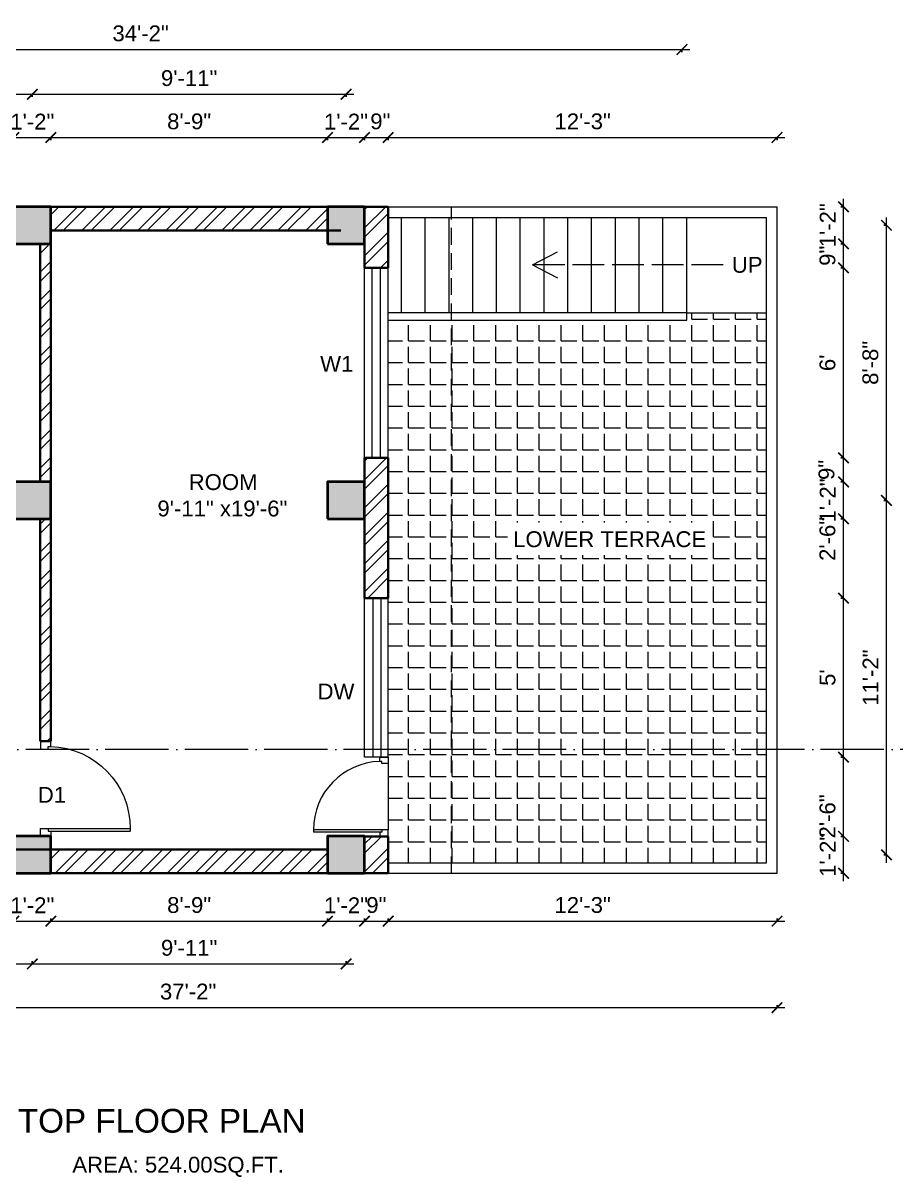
# Model space of a CAD drawing. Header units: inches. Extents: x 122663 to 154153, y 34228 to 39758.
# Drawn here: x 124684.6 to 125015.1, y 37124.7 to 37561.8 of the extents above; entities that cross this region are included whole.
import ezdxf

# ---------------------------------------------------------------- set-up
doc = ezdxf.new("R2010")
doc.units = ezdxf.units.IN
doc.header["$MEASUREMENT"] = 0
doc.header["$PDMODE"] = 35
for name, pattern in [('ACAD_ISO02W100', [15, 12, -3]), ('ACAD_ISO04W100', [30, 24, -3, 0, -3]), ('DASHED', [19.05, 12.7, -6.35])]:
    doc.linetypes.add(name, pattern=pattern)
for name, color, linetype, lineweight in [('Column', 181, 'Continuous', 40), ('Dimension', 130, 'Continuous', 9), ('Hatch', 9, 'Continuous', 9), ('Hidden', 254, 'ACAD_ISO02W100', 15), ('SECTION', 7, 'ACAD_ISO04W100', 18), ('Stairs', 61, 'Continuous', 18), ('TEXT', 255, 'Continuous', 35), ('Walls', 11, 'Continuous', 35), ('Windows', 151, 'Continuous', 15)]:
    doc.layers.add(name, color=color, linetype=linetype, lineweight=lineweight)
doc.styles.get("Standard").update_dxf_attribs({"font": 'arial.ttf'})
doc.dimstyles.get("Standard").update_dxf_attribs({"dimtxt": 6, "dimasz": 4, "dimexe": 0, "dimexo": 6, "dimgap": 3, "dimtad": 1, "dimdec": 0, "dimzin": 0, "dimdsep": 46, "dimlunit": 4, "dimtxsty": 'Standard', "dimblk": 'ARCHTICK', "dimcen": 0.09, "dimdle": 3, "dimclrd": 256, "dimadec": 0, "dimazin": 0, "dimtfac": 1, "dimtdec": 0, "dimtofl": 0, "dimtmove": 0, "dimatfit": 3, "dimfxl": 1, "dimfxlon": 1, "dimtolj": 1, "dimtzin": 0, "dimlwd": -1, "dimarcsym": 0})

# ---------------------------------------------------------------- blocks, each defined once
blk = doc.blocks.new('colm')
at = {"layer": 'Hatch'}
h = blk.add_hatch(color=256, dxfattribs=at)
h.dxf.hatch_style = 1
h.paths.add_polyline_path([(66705.71, 8319.73), (66705.71, 8307.73), (66717.71, 8307.73), (66717.71, 8319.73)])
at = {"layer": 'Column'}
blk.add_lwpolyline([(66705.71, 8307.73), (66717.71, 8307.73), (66717.71, 8319.73), (66705.71, 8319.73)], close=True, dxfattribs=at)
blk = doc.blocks.new('_ArchTick')
at = {"color": 0, "linetype": 'ByBlock', "const_width": 0.15}
blk.add_lwpolyline([(-0.5, -0.5), (0.5, 0.5)], dxfattribs=at)
blk = doc.blocks.new('*D1335')
at = {"layer": 'Defpoints', "color": 0, "transparency": 16777216}
for p in [(124681.14, 37239.7), (124695.14, 37239.7), (124695.14, 37221.58)]:
    blk.add_point(p, dxfattribs=at)
at = {"layer": 'Dimension', "transparency": 16777216}
blk.add_line((124678.14, 37221.58), (124698.14, 37221.58), dxfattribs=at)
at = {"layer": 'Dimension', "color": 0, "lineweight": -2, "transparency": 16777216}
for p, q in [((124681.14, 37222.58), (124681.14, 37221.58)), ((124695.14, 37222.58), (124695.14, 37221.58))]:
    blk.add_line(p, q, dxfattribs=at)
at = {"layer": 'Dimension', "transparency": 16777216, "xscale": 4, "yscale": 4, "zscale": 4, "rotation": 180}
blk.add_blockref('_ArchTick', (124681.14, 37221.58), dxfattribs=at)
at = {"layer": 'Dimension', "transparency": 16777216, "xscale": 4, "yscale": 4, "zscale": 4}
blk.add_blockref('_ArchTick', (124695.14, 37221.58), dxfattribs=at)
at = {"layer": 'Dimension', "color": 0, "lineweight": -2, "transparency": 16777216, "insert": (124688.14, 37227.59), "char_height": 6, "attachment_point": 5}
blk.add_mtext('\\A1;1\'-2"', dxfattribs=at)
blk = doc.blocks.new('*D1336')
at = {"layer": 'Defpoints', "color": 0, "transparency": 16777216}
for p in [(124695.14, 37239.7), (124799.92, 37239.7), (124799.92, 37221.58)]:
    blk.add_point(p, dxfattribs=at)
at = {"layer": 'Dimension', "transparency": 16777216}
blk.add_line((124692.14, 37221.58), (124802.92, 37221.58), dxfattribs=at)
at = {"layer": 'Dimension', "color": 0, "lineweight": -2, "transparency": 16777216}
for p, q in [((124695.14, 37222.58), (124695.14, 37221.58)), ((124799.92, 37222.58), (124799.92, 37221.58))]:
    blk.add_line(p, q, dxfattribs=at)
at = {"layer": 'Dimension', "transparency": 16777216, "xscale": 4, "yscale": 4, "zscale": 4, "rotation": 180}
blk.add_blockref('_ArchTick', (124695.14, 37221.58), dxfattribs=at)
at = {"layer": 'Dimension', "transparency": 16777216, "xscale": 4, "yscale": 4, "zscale": 4}
blk.add_blockref('_ArchTick', (124799.92, 37221.58), dxfattribs=at)
at = {"layer": 'Dimension', "color": 0, "lineweight": -2, "transparency": 16777216, "insert": (124747.53, 37227.64), "char_height": 6, "attachment_point": 5}
blk.add_mtext('\\A1;8\'-9"', dxfattribs=at)
blk = doc.blocks.new('*D1337')
at = {"layer": 'Defpoints', "color": 0, "transparency": 16777216}
for p in [(124799.92, 37239.7), (124813.92, 37239.7), (124813.92, 37221.58)]:
    blk.add_point(p, dxfattribs=at)
at = {"layer": 'Dimension', "transparency": 16777216}
blk.add_line((124796.92, 37221.58), (124816.92, 37221.58), dxfattribs=at)
at = {"layer": 'Dimension', "color": 0, "lineweight": -2, "transparency": 16777216}
for p, q in [((124799.92, 37222.58), (124799.92, 37221.58)), ((124813.92, 37222.58), (124813.92, 37221.58))]:
    blk.add_line(p, q, dxfattribs=at)
at = {"layer": 'Dimension', "transparency": 16777216, "xscale": 4, "yscale": 4, "zscale": 4, "rotation": 180}
blk.add_blockref('_ArchTick', (124799.92, 37221.58), dxfattribs=at)
at = {"layer": 'Dimension', "transparency": 16777216, "xscale": 4, "yscale": 4, "zscale": 4}
blk.add_blockref('_ArchTick', (124813.92, 37221.58), dxfattribs=at)
at = {"layer": 'Dimension', "color": 0, "lineweight": -2, "transparency": 16777216, "insert": (124806.92, 37227.59), "char_height": 6, "attachment_point": 5}
blk.add_mtext('\\A1;1\'-2"', dxfattribs=at)
blk = doc.blocks.new('*D1338')
at = {"layer": 'Defpoints', "color": 0, "transparency": 16777216}
for p in [(124531.14, 37239.7), (124688.14, 37239.7), (124688.14, 37205.38)]:
    blk.add_point(p, dxfattribs=at)
at = {"layer": 'Dimension', "transparency": 16777216}
blk.add_line((124528.14, 37205.38), (124691.14, 37205.38), dxfattribs=at)
at = {"layer": 'Dimension', "color": 0, "lineweight": -2, "transparency": 16777216}
for p, q in [((124531.14, 37206.38), (124531.14, 37205.38)), ((124688.14, 37206.38), (124688.14, 37205.38))]:
    blk.add_line(p, q, dxfattribs=at)
at = {"layer": 'Dimension', "transparency": 16777216, "xscale": 4, "yscale": 4, "zscale": 4, "rotation": 180}
blk.add_blockref('_ArchTick', (124531.14, 37205.38), dxfattribs=at)
at = {"layer": 'Dimension', "transparency": 16777216, "xscale": 4, "yscale": 4, "zscale": 4}
blk.add_blockref('_ArchTick', (124688.14, 37205.38), dxfattribs=at)
at = {"layer": 'Dimension', "color": 0, "lineweight": -2, "transparency": 16777216, "insert": (124609.64, 37211.44), "char_height": 6, "attachment_point": 5}
blk.add_mtext('\\A1;13\'-1"', dxfattribs=at)
blk = doc.blocks.new('*D1339')
at = {"layer": 'Defpoints', "color": 0, "transparency": 16777216}
for p in [(124688.14, 37239.7), (124806.92, 37239.7), (124806.92, 37205.38)]:
    blk.add_point(p, dxfattribs=at)
at = {"layer": 'Dimension', "transparency": 16777216}
blk.add_line((124685.14, 37205.38), (124809.92, 37205.38), dxfattribs=at)
at = {"layer": 'Dimension', "color": 0, "lineweight": -2, "transparency": 16777216}
for p, q in [((124688.14, 37206.38), (124688.14, 37205.38)), ((124806.92, 37206.38), (124806.92, 37205.38))]:
    blk.add_line(p, q, dxfattribs=at)
at = {"layer": 'Dimension', "transparency": 16777216, "xscale": 4, "yscale": 4, "zscale": 4, "rotation": 180}
blk.add_blockref('_ArchTick', (124688.14, 37205.38), dxfattribs=at)
at = {"layer": 'Dimension', "transparency": 16777216, "xscale": 4, "yscale": 4, "zscale": 4}
blk.add_blockref('_ArchTick', (124806.92, 37205.38), dxfattribs=at)
at = {"layer": 'Dimension', "color": 0, "lineweight": -2, "transparency": 16777216, "insert": (124747.53, 37211.44), "char_height": 6, "attachment_point": 5}
blk.add_mtext('\\A1;9\'-11"', dxfattribs=at)
blk = doc.blocks.new('*D1166')
at = {"layer": 'Defpoints', "color": 0, "transparency": 16777216}
for p in [(124524.14, 37239.7), (124970.14, 37239.7), (124970.14, 37188.8)]:
    blk.add_point(p, dxfattribs=at)
at = {"layer": 'Dimension', "color": 0, "lineweight": -2, "transparency": 16777216}
for p, q in [((124524.14, 37189.8), (124524.14, 37188.8)), ((124970.14, 37189.8), (124970.14, 37188.8))]:
    blk.add_line(p, q, dxfattribs=at)
at = {"layer": 'Dimension', "transparency": 16777216}
blk.add_line((124521.14, 37188.8), (124973.14, 37188.8), dxfattribs=at)
at = {"layer": 'Dimension', "transparency": 16777216, "xscale": 4, "yscale": 4, "zscale": 4, "rotation": 180}
blk.add_blockref('_ArchTick', (124524.14, 37188.8), dxfattribs=at)
at = {"layer": 'Dimension', "transparency": 16777216, "xscale": 4, "yscale": 4, "zscale": 4}
blk.add_blockref('_ArchTick', (124970.14, 37188.8), dxfattribs=at)
at = {"layer": 'Dimension', "color": 0, "lineweight": -2, "transparency": 16777216, "insert": (124747.14, 37194.86), "char_height": 6, "attachment_point": 5}
blk.add_mtext('\\A1;37\'-2"', dxfattribs=at)
blk = doc.blocks.new('*D1167')
at = {"layer": 'Defpoints', "color": 0, "transparency": 16777216}
for p in [(124822.92, 37253.7), (124995.31, 37253.7), (124822.92, 37239.7)]:
    blk.add_point(p, dxfattribs=at)
at = {"layer": 'Dimension', "transparency": 16777216}
blk.add_line((124995.31, 37236.7), (124995.31, 37256.7), dxfattribs=at)
at = {"layer": 'Dimension', "color": 0, "lineweight": -2, "transparency": 16777216}
for p, q in [((124994.31, 37253.7), (124995.31, 37253.7)), ((124994.31, 37239.7), (124995.31, 37239.7))]:
    blk.add_line(p, q, dxfattribs=at)
at = {"layer": 'Dimension', "transparency": 16777216, "xscale": 4, "yscale": 4, "zscale": 4}
for p, rotation in [((124995.31, 37253.7), 90), ((124995.31, 37239.7), 270)]:
    blk.add_blockref('_ArchTick', p, dxfattribs=dict(at, rotation=rotation))
at = {"layer": 'Dimension', "color": 0, "lineweight": -2, "transparency": 16777216, "insert": (124989.3, 37246.7), "char_height": 6, "attachment_point": 5, "rotation": 90}
blk.add_mtext('\\A1;1\'-2"', dxfattribs=at)
blk = doc.blocks.new('*D1168')
at = {"layer": 'Defpoints', "color": 0, "transparency": 16777216}
for p in [(124822.92, 37283.7), (124995.31, 37283.7), (124822.92, 37253.7)]:
    blk.add_point(p, dxfattribs=at)
at = {"layer": 'Dimension', "transparency": 16777216}
blk.add_line((124995.31, 37250.7), (124995.31, 37286.7), dxfattribs=at)
at = {"layer": 'Dimension', "color": 0, "lineweight": -2, "transparency": 16777216}
for p, q in [((124994.31, 37283.7), (124995.31, 37283.7)), ((124994.31, 37253.7), (124995.31, 37253.7))]:
    blk.add_line(p, q, dxfattribs=at)
at = {"layer": 'Dimension', "transparency": 16777216, "xscale": 4, "yscale": 4, "zscale": 4}
for p, rotation in [((124995.31, 37283.7), 90), ((124995.31, 37253.7), 270)]:
    blk.add_blockref('_ArchTick', p, dxfattribs=dict(at, rotation=rotation))
at = {"layer": 'Dimension', "color": 0, "lineweight": -2, "transparency": 16777216, "insert": (124989.25, 37261.26), "char_height": 6, "attachment_point": 5, "rotation": 90}
blk.add_mtext('\\A1;2\'-6"', dxfattribs=at)
blk = doc.blocks.new('*D1169')
at = {"layer": 'Defpoints', "color": 0, "transparency": 16777216}
for p in [(124822.92, 37343.95), (124995.31, 37343.95), (124822.92, 37283.7)]:
    blk.add_point(p, dxfattribs=at)
at = {"layer": 'Dimension', "transparency": 16777216}
blk.add_line((124995.31, 37280.7), (124995.31, 37346.95), dxfattribs=at)
at = {"layer": 'Dimension', "color": 0, "lineweight": -2, "transparency": 16777216}
for p, q in [((124994.31, 37343.95), (124995.31, 37343.95)), ((124994.31, 37283.7), (124995.31, 37283.7))]:
    blk.add_line(p, q, dxfattribs=at)
at = {"layer": 'Dimension', "transparency": 16777216, "xscale": 4, "yscale": 4, "zscale": 4}
for p, rotation in [((124995.31, 37343.95), 90), ((124995.31, 37283.7), 270)]:
    blk.add_blockref('_ArchTick', p, dxfattribs=dict(at, rotation=rotation))
at = {"layer": 'Dimension', "color": 0, "lineweight": -2, "transparency": 16777216, "insert": (124989.26, 37313.82), "char_height": 6, "attachment_point": 5, "rotation": 90}
blk.add_mtext("\\A1;5'", dxfattribs=at)
blk = doc.blocks.new('*D1170')
at = {"layer": 'Defpoints', "color": 0, "transparency": 16777216}
for p in [(124813.92, 37373.95), (124995.31, 37373.95), (124822.92, 37343.95)]:
    blk.add_point(p, dxfattribs=at)
at = {"layer": 'Dimension', "transparency": 16777216}
blk.add_line((124995.31, 37340.95), (124995.31, 37376.95), dxfattribs=at)
at = {"layer": 'Dimension', "color": 0, "lineweight": -2, "transparency": 16777216}
for p, q in [((124994.31, 37373.95), (124995.31, 37373.95)), ((124994.31, 37343.95), (124995.31, 37343.95))]:
    blk.add_line(p, q, dxfattribs=at)
at = {"layer": 'Dimension', "transparency": 16777216, "xscale": 4, "yscale": 4, "zscale": 4}
for p, rotation in [((124995.31, 37373.95), 90), ((124995.31, 37343.95), 270)]:
    blk.add_blockref('_ArchTick', p, dxfattribs=dict(at, rotation=rotation))
at = {"layer": 'Dimension', "color": 0, "lineweight": -2, "transparency": 16777216, "insert": (124989.25, 37366.38), "char_height": 6, "attachment_point": 5, "rotation": 90}
blk.add_mtext('\\A1;2\'-6"', dxfattribs=at)
blk = doc.blocks.new('*D1171')
at = {"layer": 'Defpoints', "color": 0, "transparency": 16777216}
for p in [(124813.92, 37387.95), (124995.31, 37387.95), (124813.92, 37373.95)]:
    blk.add_point(p, dxfattribs=at)
at = {"layer": 'Dimension', "transparency": 16777216}
blk.add_line((124995.31, 37370.95), (124995.31, 37390.95), dxfattribs=at)
at = {"layer": 'Dimension', "color": 0, "lineweight": -2, "transparency": 16777216}
for p, q in [((124994.31, 37387.95), (124995.31, 37387.95)), ((124994.31, 37373.95), (124995.31, 37373.95))]:
    blk.add_line(p, q, dxfattribs=at)
at = {"layer": 'Dimension', "transparency": 16777216, "xscale": 4, "yscale": 4, "zscale": 4}
for p, rotation in [((124995.31, 37387.95), 90), ((124995.31, 37373.95), 270)]:
    blk.add_blockref('_ArchTick', p, dxfattribs=dict(at, rotation=rotation))
at = {"layer": 'Dimension', "color": 0, "lineweight": -2, "transparency": 16777216, "insert": (124989.3, 37380.95), "char_height": 6, "attachment_point": 5, "rotation": 90}
blk.add_mtext('\\A1;1\'-2"', dxfattribs=at)
blk = doc.blocks.new('*D1172')
at = {"layer": 'Defpoints', "color": 0, "transparency": 16777216}
for p in [(124813.92, 37380.95), (125011.57, 37380.95), (124813.92, 37246.7)]:
    blk.add_point(p, dxfattribs=at)
at = {"layer": 'Dimension', "transparency": 16777216}
blk.add_line((125011.57, 37243.7), (125011.57, 37383.95), dxfattribs=at)
at = {"layer": 'Dimension', "color": 0, "lineweight": -2, "transparency": 16777216}
for p, q in [((125010.57, 37380.95), (125011.57, 37380.95)), ((125010.57, 37246.7), (125011.57, 37246.7))]:
    blk.add_line(p, q, dxfattribs=at)
at = {"layer": 'Dimension', "transparency": 16777216, "xscale": 4, "yscale": 4, "zscale": 4}
for p, rotation in [((125011.57, 37380.95), 90), ((125011.57, 37246.7), 270)]:
    blk.add_blockref('_ArchTick', p, dxfattribs=dict(at, rotation=rotation))
at = {"layer": 'Dimension', "color": 0, "lineweight": -2, "transparency": 16777216, "insert": (125005.55, 37313.82), "char_height": 6, "attachment_point": 5, "rotation": 90}
blk.add_mtext('\\A1;11\'-2"', dxfattribs=at)
blk = doc.blocks.new('*D1173')
at = {"layer": 'Defpoints', "color": 0, "transparency": 16777216}
for p in [(124813.92, 37485.19), (125011.57, 37485.19), (124813.92, 37380.95)]:
    blk.add_point(p, dxfattribs=at)
at = {"layer": 'Dimension', "transparency": 16777216}
blk.add_line((125011.57, 37377.95), (125011.57, 37488.19), dxfattribs=at)
at = {"layer": 'Dimension', "color": 0, "lineweight": -2, "transparency": 16777216}
for p, q in [((125010.57, 37485.19), (125011.57, 37485.19)), ((125010.57, 37380.95), (125011.57, 37380.95))]:
    blk.add_line(p, q, dxfattribs=at)
at = {"layer": 'Dimension', "transparency": 16777216, "xscale": 4, "yscale": 4, "zscale": 4}
for p, rotation in [((125011.57, 37485.19), 90), ((125011.57, 37380.95), 270)]:
    blk.add_blockref('_ArchTick', p, dxfattribs=dict(at, rotation=rotation))
at = {"layer": 'Dimension', "color": 0, "lineweight": -2, "transparency": 16777216, "insert": (125005.5, 37433.07), "char_height": 6, "attachment_point": 5, "rotation": 90}
blk.add_mtext('\\A1;8\'-8"', dxfattribs=at)
blk = doc.blocks.new('*D1349')
at = {"layer": 'Defpoints', "color": 0, "transparency": 16777216}
for p in [(124970.14, 37492.19), (125030.63, 37492.19), (124934.14, 37239.7)]:
    blk.add_point(p, dxfattribs=at)
at = {"layer": 'Dimension', "transparency": 16777216}
blk.add_line((125030.63, 37236.7), (125030.63, 37495.19), dxfattribs=at)
at = {"layer": 'Dimension', "color": 0, "lineweight": -2, "transparency": 16777216}
for p, q in [((125029.63, 37492.19), (125030.63, 37492.19)), ((125029.63, 37239.7), (125030.63, 37239.7))]:
    blk.add_line(p, q, dxfattribs=at)
at = {"layer": 'Dimension', "transparency": 16777216, "xscale": 4, "yscale": 4, "zscale": 4}
for p, rotation in [((125030.63, 37492.19), 90), ((125030.63, 37239.7), 270)]:
    blk.add_blockref('_ArchTick', p, dxfattribs=dict(at, rotation=rotation))
at = {"layer": 'Dimension', "color": 0, "lineweight": -2, "transparency": 16777216, "insert": (125024.62, 37365.95), "char_height": 6, "attachment_point": 5, "rotation": 90}
blk.add_mtext("\\A1;21'", dxfattribs=at)
blk = doc.blocks.new('*D1354')
at = {"layer": 'Defpoints', "color": 0, "transparency": 16777216}
for p in [(124695.14, 37518.44), (124681.14, 37492.19), (124695.14, 37492.19)]:
    blk.add_point(p, dxfattribs=at)
at = {"layer": 'Dimension', "transparency": 16777216}
blk.add_line((124678.14, 37518.44), (124698.14, 37518.44), dxfattribs=at)
at = {"layer": 'Dimension', "color": 0, "lineweight": -2, "transparency": 16777216}
for p, q in [((124681.14, 37517.44), (124681.14, 37518.44)), ((124695.14, 37517.44), (124695.14, 37518.44))]:
    blk.add_line(p, q, dxfattribs=at)
at = {"layer": 'Dimension', "transparency": 16777216, "xscale": 4, "yscale": 4, "zscale": 4, "rotation": 180}
blk.add_blockref('_ArchTick', (124681.14, 37518.44), dxfattribs=at)
at = {"layer": 'Dimension', "transparency": 16777216, "xscale": 4, "yscale": 4, "zscale": 4}
blk.add_blockref('_ArchTick', (124695.14, 37518.44), dxfattribs=at)
at = {"layer": 'Dimension', "color": 0, "lineweight": -2, "transparency": 16777216, "insert": (124688.14, 37524.46), "char_height": 6, "attachment_point": 5}
blk.add_mtext('\\A1;1\'-2"', dxfattribs=at)
blk = doc.blocks.new('*D1355')
at = {"layer": 'Defpoints', "color": 0, "transparency": 16777216}
for p in [(124688.14, 37534.83), (124531.14, 37492.19), (124688.14, 37492.19)]:
    blk.add_point(p, dxfattribs=at)
at = {"layer": 'Dimension', "transparency": 16777216}
blk.add_line((124528.14, 37534.83), (124691.14, 37534.83), dxfattribs=at)
at = {"layer": 'Dimension', "color": 0, "lineweight": -2, "transparency": 16777216}
for p, q in [((124531.14, 37533.83), (124531.14, 37534.83)), ((124688.14, 37533.83), (124688.14, 37534.83))]:
    blk.add_line(p, q, dxfattribs=at)
at = {"layer": 'Dimension', "transparency": 16777216, "xscale": 4, "yscale": 4, "zscale": 4, "rotation": 180}
blk.add_blockref('_ArchTick', (124531.14, 37534.83), dxfattribs=at)
at = {"layer": 'Dimension', "transparency": 16777216, "xscale": 4, "yscale": 4, "zscale": 4}
blk.add_blockref('_ArchTick', (124688.14, 37534.83), dxfattribs=at)
at = {"layer": 'Dimension', "color": 0, "lineweight": -2, "transparency": 16777216, "insert": (124609.64, 37540.9), "char_height": 6, "attachment_point": 5}
blk.add_mtext('\\A1;13\'-1"', dxfattribs=at)
blk = doc.blocks.new('*D1356')
at = {"layer": 'Defpoints', "color": 0, "transparency": 16777216}
for p in [(124806.92, 37534.83), (124688.14, 37492.19), (124806.92, 37387.95)]:
    blk.add_point(p, dxfattribs=at)
at = {"layer": 'Dimension', "transparency": 16777216}
blk.add_line((124685.14, 37534.83), (124809.92, 37534.83), dxfattribs=at)
at = {"layer": 'Dimension', "color": 0, "lineweight": -2, "transparency": 16777216}
for p, q in [((124688.14, 37533.83), (124688.14, 37534.83)), ((124806.92, 37533.83), (124806.92, 37534.83))]:
    blk.add_line(p, q, dxfattribs=at)
at = {"layer": 'Dimension', "transparency": 16777216, "xscale": 4, "yscale": 4, "zscale": 4, "rotation": 180}
blk.add_blockref('_ArchTick', (124688.14, 37534.83), dxfattribs=at)
at = {"layer": 'Dimension', "transparency": 16777216, "xscale": 4, "yscale": 4, "zscale": 4}
blk.add_blockref('_ArchTick', (124806.92, 37534.83), dxfattribs=at)
at = {"layer": 'Dimension', "color": 0, "lineweight": -2, "transparency": 16777216, "insert": (124747.53, 37540.9), "char_height": 6, "attachment_point": 5}
blk.add_mtext('\\A1;9\'-11"', dxfattribs=at)
blk = doc.blocks.new('*D1174')
at = {"layer": 'Defpoints', "color": 0, "transparency": 16777216}
for p in [(124934.14, 37551.78), (124524.14, 37492.19), (124934.14, 37492.19)]:
    blk.add_point(p, dxfattribs=at)
at = {"layer": 'Dimension', "transparency": 16777216}
blk.add_line((124521.14, 37551.78), (124937.14, 37551.78), dxfattribs=at)
at = {"layer": 'Dimension', "color": 0, "lineweight": -2, "transparency": 16777216}
for p, q in [((124524.14, 37550.78), (124524.14, 37551.78)), ((124934.14, 37550.78), (124934.14, 37551.78))]:
    blk.add_line(p, q, dxfattribs=at)
at = {"layer": 'Dimension', "transparency": 16777216, "xscale": 4, "yscale": 4, "zscale": 4, "rotation": 180}
blk.add_blockref('_ArchTick', (124524.14, 37551.78), dxfattribs=at)
at = {"layer": 'Dimension', "transparency": 16777216, "xscale": 4, "yscale": 4, "zscale": 4}
blk.add_blockref('_ArchTick', (124934.14, 37551.78), dxfattribs=at)
at = {"layer": 'Dimension', "color": 0, "lineweight": -2, "transparency": 16777216, "insert": (124729.14, 37557.85), "char_height": 6, "attachment_point": 5}
blk.add_mtext('\\A1;34\'-2"', dxfattribs=at)
blk = doc.blocks.new('*D1373')
at = {"layer": 'Defpoints', "color": 0, "transparency": 16777216}
for p in [(124695.14, 37492.19), (124995.31, 37492.19), (124691.14, 37478.19)]:
    blk.add_point(p, dxfattribs=at)
at = {"layer": 'Dimension', "transparency": 16777216}
blk.add_line((124995.31, 37475.19), (124995.31, 37495.19), dxfattribs=at)
at = {"layer": 'Dimension', "color": 0, "lineweight": -2, "transparency": 16777216}
for p, q in [((124994.31, 37492.19), (124995.31, 37492.19)), ((124994.31, 37478.19), (124995.31, 37478.19))]:
    blk.add_line(p, q, dxfattribs=at)
at = {"layer": 'Dimension', "transparency": 16777216, "xscale": 4, "yscale": 4, "zscale": 4}
for p, rotation in [((124995.31, 37492.19), 90), ((124995.31, 37478.19), 270)]:
    blk.add_blockref('_ArchTick', p, dxfattribs=dict(at, rotation=rotation))
at = {"layer": 'Dimension', "color": 0, "lineweight": -2, "transparency": 16777216, "insert": (124989.3, 37485.19), "char_height": 6, "attachment_point": 5, "rotation": 90}
blk.add_mtext('\\A1;1\'-2"', dxfattribs=at)
blk = doc.blocks.new('GFFGS')
at = {"layer": 'Windows'}
for p, q in [((97915.22, 19628.63), (97915.22, 19658.74)), ((97916.19, 19658.74), (97915.22, 19658.74)), ((97916.19, 19627.65), (97916.19, 19658.77)), ((97915.22, 19628.63), (97913.27, 19628.63)), ((97913.27, 19628.63), (97913.27, 19624.73)), ((97915.22, 19627.65), (97915.22, 19628.63)), ((97916.19, 19627.65), (97915.22, 19627.65)), ((97916.19, 19624.73), (97916.19, 19627.65)), ((97946.35, 19624.73), (97946.35, 19627.65)), ((97946.35, 19627.65), (97947.32, 19627.65)), ((97947.32, 19627.65), (97947.32, 19628.63)), ((97947.32, 19628.63), (97949.27, 19628.63)), ((97949.27, 19628.63), (97949.27, 19624.73)), ((97913.27, 19624.73), (97916.19, 19624.73)), ((97949.27, 19624.73), (97946.35, 19624.73))]:
    blk.add_line(p, q, dxfattribs=at)
blk.add_arc((97916.25, 19627.66), 31.08, 1.7801, 90.1235, dxfattribs=at)
blk = doc.blocks.new('*D1407')
at = {"layer": 'Defpoints', "color": 0, "transparency": 16777216}
for p in [(124813.92, 37239.7), (124822.92, 37239.7), (124822.92, 37221.58)]:
    blk.add_point(p, dxfattribs=at)
at = {"layer": 'Dimension', "transparency": 16777216}
blk.add_line((124810.92, 37221.58), (124825.92, 37221.58), dxfattribs=at)
at = {"layer": 'Dimension', "color": 0, "lineweight": -2, "transparency": 16777216}
for p, q in [((124813.92, 37222.58), (124813.92, 37221.58)), ((124822.92, 37222.58), (124822.92, 37221.58))]:
    blk.add_line(p, q, dxfattribs=at)
at = {"layer": 'Dimension', "transparency": 16777216, "xscale": 4, "yscale": 4, "zscale": 4, "rotation": 180}
blk.add_blockref('_ArchTick', (124813.92, 37221.58), dxfattribs=at)
at = {"layer": 'Dimension', "transparency": 16777216, "xscale": 4, "yscale": 4, "zscale": 4}
blk.add_blockref('_ArchTick', (124822.92, 37221.58), dxfattribs=at)
at = {"layer": 'Dimension', "color": 0, "lineweight": -2, "transparency": 16777216, "insert": (124818.42, 37227.64), "char_height": 6, "attachment_point": 5}
blk.add_mtext('\\A1;9"', dxfattribs=at)
blk = doc.blocks.new('*D1408')
at = {"layer": 'Defpoints', "color": 0, "transparency": 16777216}
for p in [(124822.92, 37239.7), (124970.14, 37239.7), (124970.14, 37221.58)]:
    blk.add_point(p, dxfattribs=at)
at = {"layer": 'Dimension', "transparency": 16777216}
blk.add_line((124819.92, 37221.58), (124973.14, 37221.58), dxfattribs=at)
at = {"layer": 'Dimension', "color": 0, "lineweight": -2, "transparency": 16777216}
for p, q in [((124822.92, 37222.58), (124822.92, 37221.58)), ((124970.14, 37222.58), (124970.14, 37221.58))]:
    blk.add_line(p, q, dxfattribs=at)
at = {"layer": 'Dimension', "transparency": 16777216, "xscale": 4, "yscale": 4, "zscale": 4, "rotation": 180}
blk.add_blockref('_ArchTick', (124822.92, 37221.58), dxfattribs=at)
at = {"layer": 'Dimension', "transparency": 16777216, "xscale": 4, "yscale": 4, "zscale": 4}
blk.add_blockref('_ArchTick', (124970.14, 37221.58), dxfattribs=at)
at = {"layer": 'Dimension', "color": 0, "lineweight": -2, "transparency": 16777216, "insert": (124896.53, 37227.65), "char_height": 6, "attachment_point": 5}
blk.add_mtext('\\A1;12\'-3"', dxfattribs=at)
blk = doc.blocks.new('*D1409')
at = {"layer": 'Defpoints', "color": 0, "transparency": 16777216}
for p in [(124799.92, 37518.44), (124695.14, 37492.19), (124799.92, 37492.19)]:
    blk.add_point(p, dxfattribs=at)
at = {"layer": 'Dimension', "transparency": 16777216}
blk.add_line((124692.14, 37518.44), (124802.92, 37518.44), dxfattribs=at)
at = {"layer": 'Dimension', "color": 0, "lineweight": -2, "transparency": 16777216}
for p, q in [((124695.14, 37517.44), (124695.14, 37518.44)), ((124799.92, 37517.44), (124799.92, 37518.44))]:
    blk.add_line(p, q, dxfattribs=at)
at = {"layer": 'Dimension', "transparency": 16777216, "xscale": 4, "yscale": 4, "zscale": 4, "rotation": 180}
blk.add_blockref('_ArchTick', (124695.14, 37518.44), dxfattribs=at)
at = {"layer": 'Dimension', "transparency": 16777216, "xscale": 4, "yscale": 4, "zscale": 4}
blk.add_blockref('_ArchTick', (124799.92, 37518.44), dxfattribs=at)
at = {"layer": 'Dimension', "color": 0, "lineweight": -2, "transparency": 16777216, "insert": (124747.53, 37524.51), "char_height": 6, "attachment_point": 5}
blk.add_mtext('\\A1;8\'-9"', dxfattribs=at)
blk = doc.blocks.new('*D1410')
at = {"layer": 'Defpoints', "color": 0, "transparency": 16777216}
for p in [(124813.92, 37518.44), (124799.92, 37492.19), (124813.92, 37492.19)]:
    blk.add_point(p, dxfattribs=at)
at = {"layer": 'Dimension', "transparency": 16777216}
blk.add_line((124796.92, 37518.44), (124816.92, 37518.44), dxfattribs=at)
at = {"layer": 'Dimension', "color": 0, "lineweight": -2, "transparency": 16777216}
for p, q in [((124799.92, 37517.44), (124799.92, 37518.44)), ((124813.92, 37517.44), (124813.92, 37518.44))]:
    blk.add_line(p, q, dxfattribs=at)
at = {"layer": 'Dimension', "transparency": 16777216, "xscale": 4, "yscale": 4, "zscale": 4, "rotation": 180}
blk.add_blockref('_ArchTick', (124799.92, 37518.44), dxfattribs=at)
at = {"layer": 'Dimension', "transparency": 16777216, "xscale": 4, "yscale": 4, "zscale": 4}
blk.add_blockref('_ArchTick', (124813.92, 37518.44), dxfattribs=at)
at = {"layer": 'Dimension', "color": 0, "lineweight": -2, "transparency": 16777216, "insert": (124806.92, 37524.46), "char_height": 6, "attachment_point": 5}
blk.add_mtext('\\A1;1\'-2"', dxfattribs=at)
blk = doc.blocks.new('*D1411')
at = {"layer": 'Defpoints', "color": 0, "transparency": 16777216}
for p in [(124822.92, 37518.44), (124813.92, 37492.19), (124822.92, 37492.19)]:
    blk.add_point(p, dxfattribs=at)
at = {"layer": 'Dimension', "transparency": 16777216}
blk.add_line((124810.92, 37518.44), (124825.92, 37518.44), dxfattribs=at)
at = {"layer": 'Dimension', "color": 0, "lineweight": -2, "transparency": 16777216}
for p, q in [((124813.92, 37517.44), (124813.92, 37518.44)), ((124822.92, 37517.44), (124822.92, 37518.44))]:
    blk.add_line(p, q, dxfattribs=at)
at = {"layer": 'Dimension', "transparency": 16777216, "xscale": 4, "yscale": 4, "zscale": 4, "rotation": 180}
blk.add_blockref('_ArchTick', (124813.92, 37518.44), dxfattribs=at)
at = {"layer": 'Dimension', "transparency": 16777216, "xscale": 4, "yscale": 4, "zscale": 4}
blk.add_blockref('_ArchTick', (124822.92, 37518.44), dxfattribs=at)
at = {"layer": 'Dimension', "color": 0, "lineweight": -2, "transparency": 16777216, "insert": (124819.92, 37524.51), "char_height": 6, "attachment_point": 5}
blk.add_mtext('\\A1;9"', dxfattribs=at)
blk = doc.blocks.new('*D1412')
at = {"layer": 'Defpoints', "color": 0, "transparency": 16777216}
for p in [(124970.14, 37518.44), (124822.92, 37492.19), (124970.14, 37492.19)]:
    blk.add_point(p, dxfattribs=at)
at = {"layer": 'Dimension', "transparency": 16777216}
blk.add_line((124819.92, 37518.44), (124973.14, 37518.44), dxfattribs=at)
at = {"layer": 'Dimension', "color": 0, "lineweight": -2, "transparency": 16777216}
for p, q in [((124822.92, 37517.44), (124822.92, 37518.44)), ((124970.14, 37517.44), (124970.14, 37518.44))]:
    blk.add_line(p, q, dxfattribs=at)
at = {"layer": 'Dimension', "transparency": 16777216, "xscale": 4, "yscale": 4, "zscale": 4, "rotation": 180}
blk.add_blockref('_ArchTick', (124822.92, 37518.44), dxfattribs=at)
at = {"layer": 'Dimension', "transparency": 16777216, "xscale": 4, "yscale": 4, "zscale": 4}
blk.add_blockref('_ArchTick', (124970.14, 37518.44), dxfattribs=at)
at = {"layer": 'Dimension', "color": 0, "lineweight": -2, "transparency": 16777216, "insert": (124896.53, 37524.51), "char_height": 6, "attachment_point": 5}
blk.add_mtext('\\A1;12\'-3"', dxfattribs=at)
blk = doc.blocks.new('*D1413')
at = {"layer": 'Defpoints', "color": 0, "transparency": 16777216}
for p in [(124822.92, 37397.07), (124995.31, 37397.07), (124813.92, 37387.95)]:
    blk.add_point(p, dxfattribs=at)
at = {"layer": 'Dimension', "transparency": 16777216}
blk.add_line((124995.31, 37384.95), (124995.31, 37400.07), dxfattribs=at)
at = {"layer": 'Dimension', "color": 0, "lineweight": -2, "transparency": 16777216}
for p, q in [((124994.31, 37397.07), (124995.31, 37397.07)), ((124994.31, 37387.95), (124995.31, 37387.95))]:
    blk.add_line(p, q, dxfattribs=at)
at = {"layer": 'Dimension', "transparency": 16777216, "xscale": 4, "yscale": 4, "zscale": 4}
for p, rotation in [((124995.31, 37397.07), 90), ((124995.31, 37387.95), 270)]:
    blk.add_blockref('_ArchTick', p, dxfattribs=dict(at, rotation=rotation))
at = {"layer": 'Dimension', "color": 0, "lineweight": -2, "transparency": 16777216, "insert": (124988.87, 37392.51), "char_height": 6, "attachment_point": 5, "rotation": 90}
blk.add_mtext('\\A1;9"', dxfattribs=at)
blk = doc.blocks.new('*D1414')
at = {"layer": 'Defpoints', "color": 0, "transparency": 16777216}
for p in [(124822.92, 37469.07), (124995.31, 37469.07), (124822.92, 37397.07)]:
    blk.add_point(p, dxfattribs=at)
at = {"layer": 'Dimension', "color": 0, "lineweight": -2, "transparency": 16777216}
for p, q in [((124994.31, 37469.07), (124995.31, 37469.07)), ((124994.31, 37397.07), (124995.31, 37397.07))]:
    blk.add_line(p, q, dxfattribs=at)
at = {"layer": 'Dimension', "transparency": 16777216}
blk.add_line((124995.31, 37394.07), (124995.31, 37472.07), dxfattribs=at)
at = {"layer": 'Dimension', "transparency": 16777216, "xscale": 4, "yscale": 4, "zscale": 4}
for p, rotation in [((124995.31, 37469.07), 90), ((124995.31, 37397.07), 270)]:
    blk.add_blockref('_ArchTick', p, dxfattribs=dict(at, rotation=rotation))
at = {"layer": 'Dimension', "color": 0, "lineweight": -2, "transparency": 16777216, "insert": (124989.25, 37433.07), "char_height": 6, "attachment_point": 5, "rotation": 90}
blk.add_mtext("\\A1;6'", dxfattribs=at)
blk = doc.blocks.new('*D1415')
at = {"layer": 'Defpoints', "color": 0, "transparency": 16777216}
for p in [(124813.92, 37478.19), (124995.31, 37478.19), (124822.92, 37469.07)]:
    blk.add_point(p, dxfattribs=at)
at = {"layer": 'Dimension', "color": 0, "lineweight": -2, "transparency": 16777216}
for p, q in [((124994.31, 37478.19), (124995.31, 37478.19)), ((124994.31, 37469.07), (124995.31, 37469.07))]:
    blk.add_line(p, q, dxfattribs=at)
at = {"layer": 'Dimension', "transparency": 16777216}
blk.add_line((124995.31, 37466.07), (124995.31, 37481.19), dxfattribs=at)
at = {"layer": 'Dimension', "transparency": 16777216, "xscale": 4, "yscale": 4, "zscale": 4}
for p, rotation in [((124995.31, 37478.19), 90), ((124995.31, 37469.07), 270)]:
    blk.add_blockref('_ArchTick', p, dxfattribs=dict(at, rotation=rotation))
at = {"layer": 'Dimension', "color": 0, "lineweight": -2, "transparency": 16777216, "insert": (124989.25, 37473.63), "char_height": 6, "attachment_point": 5, "rotation": 90}
blk.add_mtext('\\A1;9"', dxfattribs=at)

msp = doc.modelspace()

# ---------------------------------------------------------------- hatches: boundary and pattern name
at = {"layer": 'Hatch'}
h = msp.add_hatch(dxfattribs=at)
h.set_pattern_fill('ANSI32', color=256, scale=20)
h.set_pattern_definition([(45, (31061.1034, 52.399), (-5.30330086, 5.30330086), []), (45, (31064.639, 52.399), (-5.30330086, 5.30330086), [])])
h.paths.add_polyline_path([(124799.92, 37239.7), (124695.14, 37239.7), (124695.14, 37248.7), (124799.92, 37248.7)])
h.paths.add_polyline_path([(124681.14, 37239.7), (124538.14, 37239.7), (124538.14, 37248.7), (124681.14, 37248.7)])
h.paths.add_polyline_path([(124533.14, 37253.7), (124524.14, 37253.7), (124524.14, 37289.82), (124533.14, 37289.82)])
h.paths.add_polyline_path([(124533.14, 37355.88), (124524.14, 37355.88), (124524.14, 37373.95), (124533.14, 37373.95)])
h.paths.add_polyline_path([(124533.14, 37337.82), (124524.14, 37337.82), (124524.14, 37355.88), (124533.14, 37355.88)])
h.paths.add_polyline_path([(124645.14, 37373.95), (124538.14, 37373.95), (124538.14, 37377.95), (124645.14, 37377.95)])
h.paths.add_polyline_path([(124695.14, 37289.7), (124691.14, 37289.7), (124691.14, 37355.88), (124695.14, 37355.88)])
h.paths.add_polyline_path([(124695.14, 37355.88), (124691.14, 37355.88), (124691.14, 37373.95), (124695.14, 37373.95)])
h.paths.add_polyline_path([(124695.14, 37387.95), (124691.14, 37387.95), (124691.14, 37478.19), (124695.14, 37478.19)])
h.paths.add_polyline_path([(124681.14, 37483.19), (124538.14, 37483.19), (124538.14, 37492.19), (124681.14, 37492.19)])
h.paths.add_polyline_path([(124799.92, 37483.19), (124695.14, 37483.19), (124695.14, 37492.19), (124799.92, 37492.19)])
h.paths.add_polyline_path([(124822.92, 37469.07), (124813.92, 37469.07), (124813.92, 37483.19), (124813.92, 37492.19), (124822.92, 37492.19)])
h.paths.add_polyline_path([(124822.92, 37355.88), (124813.92, 37355.88), (124813.92, 37373.95), (124813.92, 37387.95), (124813.92, 37397.07), (124822.92, 37397.07)])
h.paths.add_polyline_path([(124822.92, 37343.95), (124813.92, 37343.95), (124813.92, 37355.88), (124822.92, 37355.88)])
h.paths.add_polyline_path([(124822.92, 37239.7), (124813.92, 37239.7), (124813.92, 37253.7), (124822.92, 37253.7)])
h = msp.add_hatch(dxfattribs=at)
h.set_pattern_fill('ANGLE', color=256, scale=30)
h.set_pattern_definition([(0, (31061.1034, 52.399), (0, 8.25), [6, -2.25]), (90, (31061.1034, 52.399), (-8.25, 5e-16), [6, -2.25])])
h.paths.add_polyline_path([(124966.14, 37243.7), (124846.92, 37243.7), (124846.92, 37355.88), (124966.14, 37355.88)])
h.paths.add_polyline_path([(124966.14, 37355.88), (124846.92, 37355.88), (124846.92, 37449.19), (124935.92, 37449.19), (124935.92, 37452.03), (124966.14, 37452.03)])
h.paths.add_polyline_path([(124846.92, 37355.88), (124822.92, 37355.88), (124822.92, 37397.07), (124822.92, 37449.19), (124846.92, 37449.19)])
h.paths.add_polyline_path([(124846.92, 37243.7), (124822.92, 37243.7), (124822.92, 37253.7), (124822.92, 37256.13), (124822.92, 37281.26), (124822.92, 37283.7), (124822.92, 37343.95), (124822.92, 37355.88), (124846.92, 37355.88)])
h.paths.add_polyline_path([(124868.1, 37372.56), (124944.21, 37372.56), (124944.21, 37360.2), (124868.1, 37360.2)], flags=16)

# ---------------------------------------------------------------- linework, layer by layer
at = {"layer": 'Hidden'}
for p, q in [((124877.59, 37470.19), (124887.05, 37475.09)), ((124949.72, 37470.19), (124877.59, 37470.19)), ((124877.59, 37470.19), (124887.05, 37465.3))]:
    msp.add_line(p, q, dxfattribs=at)
at = {"layer": 'SECTION'}
msp.add_line((125040.73, 37286.57), (124419.36, 37286.57), dxfattribs=at)
at = {"layer": 'Stairs'}
for p, q in [((124822.92, 37492.19), (124970.14, 37492.19)), ((124970.14, 37239.7), (124970.14, 37492.19)), ((124822.92, 37488.19), (124966.14, 37488.19)), ((124827.92, 37452.19), (124827.92, 37488.19)), ((124836.92, 37452.19), (124836.92, 37488.19)), ((124845.92, 37452.19), (124845.92, 37488.19)), ((124854.92, 37452.19), (124854.92, 37488.19)), ((124863.92, 37452.19), (124863.92, 37488.19)), ((124872.92, 37452.19), (124872.92, 37488.19)), ((124881.92, 37452.19), (124881.92, 37488.19)), ((124890.92, 37452.19), (124890.92, 37488.19)), ((124899.92, 37452.19), (124899.92, 37488.19)), ((124908.92, 37452.19), (124908.92, 37488.19)), ((124917.92, 37452.19), (124917.92, 37488.19)), ((124926.92, 37452.19), (124926.92, 37488.19)), ((124935.92, 37452.19), (124935.92, 37488.19)), ((124966.14, 37243.7), (124966.14, 37488.19)), ((124822.92, 37452.19), (124935.92, 37452.19)), ((124935.92, 37449.19), (124935.92, 37452.19)), ((124935.92, 37452.03), (124966.14, 37452.03)), ((124822.92, 37449.19), (124935.92, 37449.19)), ((124822.92, 37243.7), (124966.14, 37243.7)), ((124822.92, 37239.7), (124970.14, 37239.7))]:
    msp.add_line(p, q, dxfattribs=at)
at = {"layer": 'Stairs', "linetype": 'DASHED', "ltscale": 0.5}
msp.add_line((124846.92, 37239.7), (124846.92, 37492.19), dxfattribs=at)
at = {"layer": 'Walls'}
for p, q in [((124695.14, 37492.19), (124813.92, 37492.19)), ((124813.92, 37492.19), (124822.92, 37492.19)), ((124822.92, 37469.07), (124822.92, 37492.19)), ((124695.14, 37483.19), (124804.92, 37483.19)), ((124813.92, 37469.07), (124813.92, 37483.19)), ((124691.14, 37478.19), (124691.14, 37387.95)), ((124695.14, 37478.19), (124695.14, 37387.95)), ((124813.92, 37469.07), (124822.92, 37469.07)), ((124813.92, 37387.95), (124813.92, 37397.07)), ((124813.92, 37397.07), (124822.92, 37397.07)), ((124822.92, 37343.95), (124822.92, 37397.07)), ((124691.14, 37373.95), (124691.14, 37289.7)), ((124695.14, 37373.95), (124695.14, 37289.7)), ((124813.92, 37343.95), (124813.92, 37373.95)), ((124822.92, 37343.95), (124813.92, 37343.95)), ((124691.14, 37289.7), (124695.14, 37289.7)), ((124813.92, 37253.7), (124822.92, 37253.7)), ((124822.92, 37239.7), (124822.92, 37253.7)), ((124695.14, 37248.7), (124533.14, 37248.7)), ((124799.92, 37248.7), (124695.14, 37248.7)), ((124799.92, 37239.7), (124695.14, 37239.7)), ((124813.92, 37239.7), (124822.92, 37239.7))]:
    msp.add_line(p, q, dxfattribs=at)
at = {"layer": 'Windows'}
for p, q in [((124813.92, 37397.07), (124813.92, 37469.07)), ((124816.85, 37397.07), (124816.85, 37469.07)), ((124819.85, 37469.07), (124819.85, 37397.07)), ((124822.92, 37397.07), (124822.92, 37469.07)), ((124813.92, 37283.7), (124813.92, 37343.95)), ((124817.17, 37283.7), (124817.17, 37343.95)), ((124820.17, 37343.95), (124820.17, 37283.7)), ((124822.92, 37283.7), (124822.92, 37343.95)), ((124822.92, 37283.7), (124813.92, 37283.7)), ((124822.92, 37281.26), (124822.92, 37256.13))]:
    msp.add_line(p, q, dxfattribs=at)

# ---------------------------------------------------------------- block references
at = {"layer": 'Column', "xscale": 1.166666666668081, "yscale": 1.166666666668081, "zscale": 1.166666666668081}
for p in [(46857.82, 27785.85), (46976.6, 27785.85), (46857.82, 27681.6), (46976.6, 27681.6), (46857.82, 27547.35), (46976.6, 27547.35)]:
    msp.add_blockref('colm', p, dxfattribs=at)
at = {"layer": 'Walls', "xscale": 0.8333333333333334, "yscale": 0.8333333333333334, "zscale": 0.8333333333333334, "rotation": 90.00000000000001}
msp.add_blockref('GFFGS', (141176.87, -44340.69), dxfattribs=at)
at = {"layer": 'Windows', "xscale": -1, "rotation": 270}
msp.add_blockref('GFFGS', (105066.46, -60659.57), dxfattribs=at)

# ---------------------------------------------------------------- texts
at = {"layer": 'TEXT'}
for s, width, gutter_width, heights, insert, char_height, attachment_point in [('\\pi4.0531;UP', 18.7269, 1, [0], (124948.96, 37467.12), 6, 7), ('\\pi3.89757;W1', 18.7269, 1, [0], (124793.24, 37435.67), 6, 1), ('\\pi29.7286;ROOM\\P\\pi17.87799;9\'-11" x19\'-6"', 84.2389, 1, [0], (124717.62, 37374.81), 6, 7), ('\\pi6.09286;LOWER TERRACE', 84.2389, 1, [0], (124864.12, 37363.18), 6, 7), ('\\pi2.7516;DW', 18.7269, 1, [0], (124793.4, 37311.56), 6, 1), ('\\pi5.0988;D1', 18.7269, 1, [0], (124685.11, 37272.43), 6, 1), ('\\pi68.69375;TOP FLOOR PLAN', 245.0498, 2.25, [37.88], (124613.97, 37150.45), 9, 1), ('\\pi82.82506;AREA: 524.00SQ.FT.', 245.0498, 2.25, [37.88], (124620.47, 37132.32), 6, 1)]:
    msp.add_mtext_dynamic_manual_height_columns(s, width=width, gutter_width=gutter_width, heights=heights, dxfattribs=dict(at, insert=insert, char_height=char_height, attachment_point=attachment_point))

# ---------------------------------------------------------------- dimensions: what is measured, and where the dimension line sits
at = {"layer": 'Dimension', "lineweight": -2}
for base, p1, p2, picture, middle in [((124934.14, 37551.78), (124524.14, 37492.19), (124934.14, 37492.19), '*D1174', (124729.14, 37557.85)), ((124688.14, 37534.83), (124531.14, 37492.19), (124688.14, 37492.19), '*D1355', (124609.64, 37540.9)), ((124806.92, 37534.83), (124688.14, 37492.19), (124806.92, 37387.95), '*D1356', (124747.53, 37540.9)), ((124799.92, 37518.44), (124695.14, 37492.19), (124799.92, 37492.19), '*D1409', (124747.53, 37524.51)), ((124970.14, 37518.44), (124822.92, 37492.19), (124970.14, 37492.19), '*D1412', (124896.53, 37524.51)), ((124970.14, 37188.8), (124524.14, 37239.7), (124970.14, 37239.7), '*D1166', (124747.14, 37194.86)), ((124688.14, 37205.38), (124531.14, 37239.7), (124688.14, 37239.7), '*D1338', (124609.64, 37211.44)), ((124806.92, 37205.38), (124688.14, 37239.7), (124806.92, 37239.7), '*D1339', (124747.53, 37211.44)), ((124799.92, 37221.58), (124695.14, 37239.7), (124799.92, 37239.7), '*D1336', (124747.53, 37227.64)), ((124970.14, 37221.58), (124822.92, 37239.7), (124970.14, 37239.7), '*D1408', (124896.53, 37227.65))]:
    dim = msp.add_linear_dim(base=base, p1=p1, p2=p2, dimstyle='Standard', override={"dimtmove": 1}, dxfattribs=at)
    dim.commit()
    dim.dimension.update_dxf_attribs({"geometry": picture, "text_midpoint": middle})
for base, p1, p2, picture, middle in [((124695.14, 37518.44), (124681.14, 37492.19), (124695.14, 37492.19), '*D1354', (124688.14, 37518.44)), ((124813.92, 37518.44), (124799.92, 37492.19), (124813.92, 37492.19), '*D1410', (124806.92, 37518.44)), ((124822.92, 37518.44), (124813.92, 37492.19), (124822.92, 37492.19), '*D1411', (124819.92, 37518.44)), ((124695.14, 37221.58), (124681.14, 37239.7), (124695.14, 37239.7), '*D1335', (124688.14, 37221.58)), ((124813.92, 37221.58), (124799.92, 37239.7), (124813.92, 37239.7), '*D1337', (124806.92, 37221.58)), ((124822.92, 37221.58), (124813.92, 37239.7), (124822.92, 37239.7), '*D1407', (124818.42, 37221.58))]:
    dim = msp.add_linear_dim(base=base, p1=p1, p2=p2, dimstyle='Standard', override={"dimtmove": 1}, dxfattribs=at)
    dim.commit()
    dim.dimension.update_dxf_attribs({"geometry": picture, "text_midpoint": middle, "dimtype": 160})
for base, p1, p2, picture, middle in [((124995.31, 37492.19), (124691.14, 37478.19), (124695.14, 37492.19), '*D1373', (124995.31, 37485.19)), ((124995.31, 37478.19), (124822.92, 37469.07), (124813.92, 37478.19), '*D1415', (124995.31, 37473.63)), ((124995.31, 37397.07), (124813.92, 37387.95), (124822.92, 37397.07), '*D1413', (124994.93, 37392.51)), ((124995.31, 37387.95), (124813.92, 37373.95), (124813.92, 37387.95), '*D1171', (124995.31, 37380.95)), ((124995.31, 37373.95), (124822.92, 37343.95), (124813.92, 37373.95), '*D1170', (124995.31, 37366.38)), ((124995.31, 37283.7), (124822.92, 37253.7), (124822.92, 37283.7), '*D1168', (124995.31, 37261.26)), ((124995.31, 37253.7), (124822.92, 37239.7), (124822.92, 37253.7), '*D1167', (124995.31, 37246.7))]:
    dim = msp.add_linear_dim(base=base, p1=p1, p2=p2, angle=270, dimstyle='Standard', override={"dimtmove": 1}, dxfattribs=at)
    dim.commit()
    dim.dimension.update_dxf_attribs({"geometry": picture, "text_midpoint": middle, "dimtype": 160})
for base, p1, p2, picture, middle in [((125030.63, 37492.19), (124934.14, 37239.7), (124970.14, 37492.19), '*D1349', (125024.62, 37365.95)), ((125011.57, 37485.19), (124813.92, 37380.95), (124813.92, 37485.19), '*D1173', (125005.5, 37433.07)), ((124995.31, 37469.07), (124822.92, 37397.07), (124822.92, 37469.07), '*D1414', (124989.25, 37433.07)), ((125011.57, 37380.95), (124813.92, 37246.7), (124813.92, 37380.95), '*D1172', (125005.55, 37313.82)), ((124995.31, 37343.95), (124822.92, 37283.7), (124822.92, 37343.95), '*D1169', (124989.26, 37313.82))]:
    dim = msp.add_linear_dim(base=base, p1=p1, p2=p2, angle=270, dimstyle='Standard', override={"dimtmove": 1}, dxfattribs=at)
    dim.commit()
    dim.dimension.update_dxf_attribs({"geometry": picture, "text_midpoint": middle})

doc.saveas('drawing.dxf')
